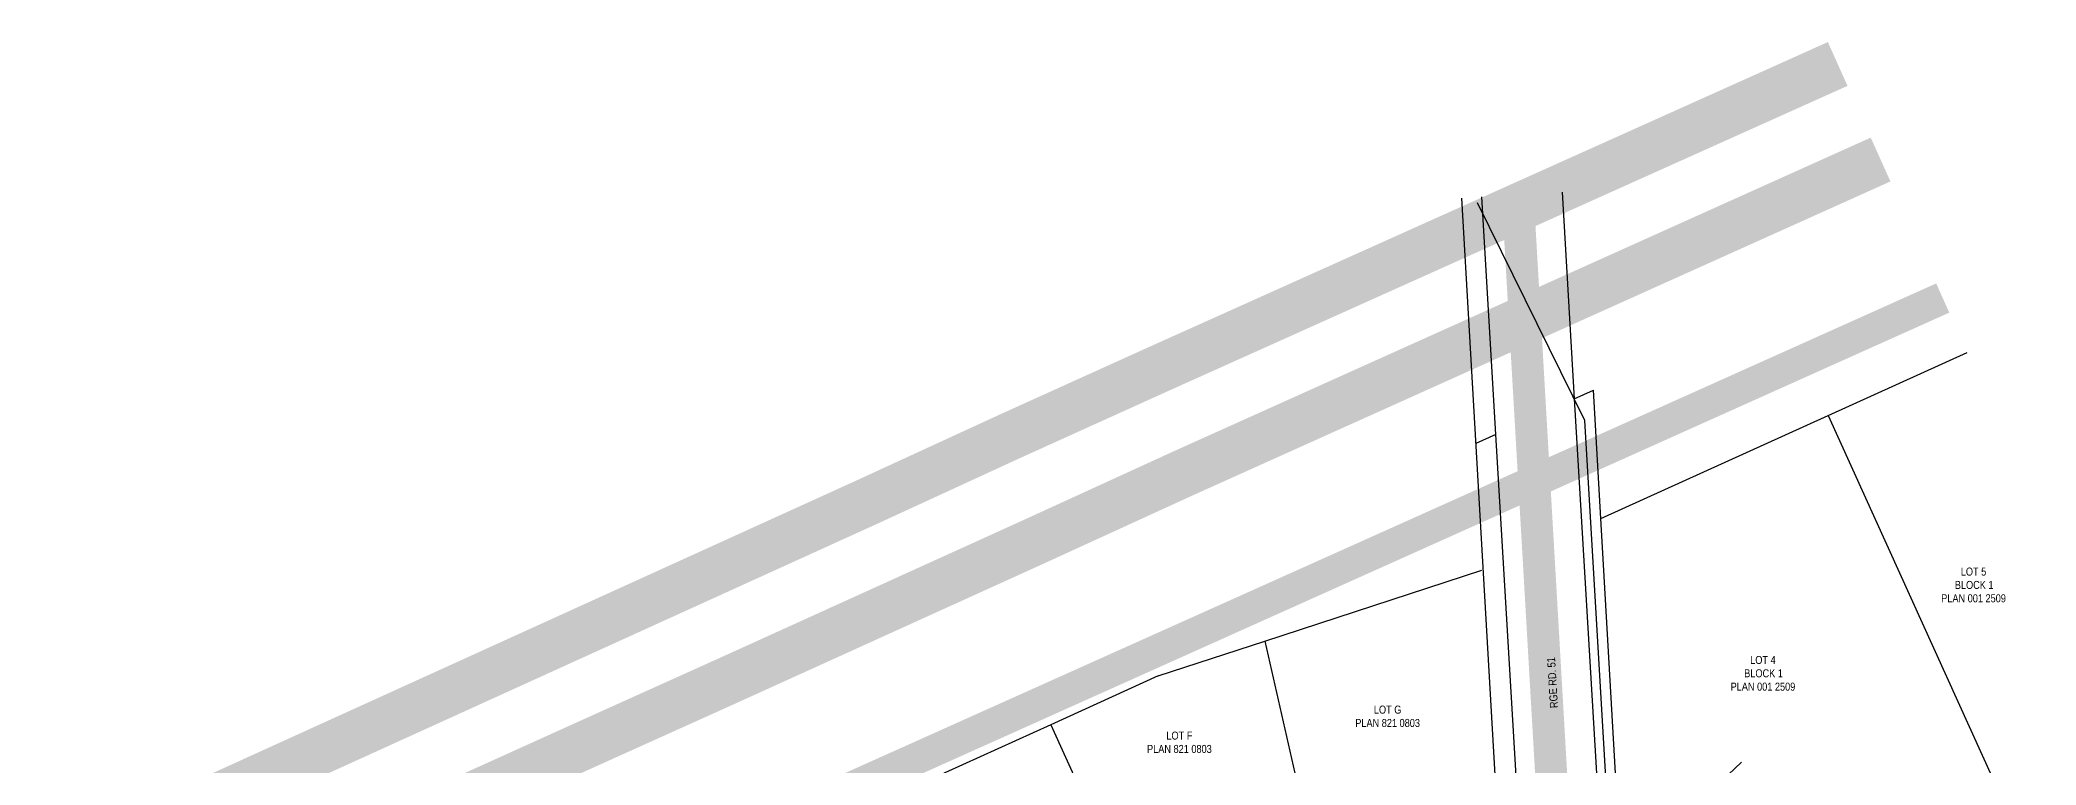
# Model space of a CAD drawing. Extents: x 312545 to 320442, y 5540407 to 5546054.
# Drawn here: x 316862 to 317360.9, y 5542530.6 to 5542711.8 of the extents above; entities that cross this region are included whole.
import ezdxf

# ---------------------------------------------------------------- set-up
doc = ezdxf.new("R2010")
doc.units = 0
doc.header["$LTSCALE"] = 5
for name, color, linetype in [('AS-ROADS', 254, 'Continuous'), ('AS-TELEPHONE', 224, 'foc-TEL'), ('L-ROAD-T-1000', 7, 'Continuous'), ('L-TITLEDB', 4, 'Continuous'), ('L-TITLEDB-T-1000', 4, 'Continuous')]:
    doc.layers.add(name, color=color, linetype=linetype)
doc.styles.add('80L', font='ARIALN.TTF', dxfattribs={"height": 10})
doc.styles.add('foc-LtypeFont', font='ARIALN.TTF', dxfattribs={"height": 7.35})
doc.linetypes.add('foc-TEL', pattern='A,2,-1,["T",foc-LtypeFont,S=0.2,R=0,X=-0.425,Y=-0.75],-1.24,8', length=12.24)

msp = doc.modelspace()

# ---------------------------------------------------------------- linework, layer by layer
at = {"layer": 'AS-ROADS', "flags": 128}
for points, const_width in [([(317311.32, 5542705.787), (317141.27, 5542629.434), (317104.732, 5542612.907), (317068.219, 5542596.117), (317030.288, 5542578.884), (316990.763, 5542560.931), (316952.448, 5542543.522), (316912.918, 5542525.556), (316873.591, 5542507.638), (316835.968, 5542490.734), (316797.849, 5542473.478), (316759.762, 5542456.164), (316720.971, 5542438.613), (316682.178, 5542421.204), (316645.402, 5542404.508), (316608.486, 5542387.875), (316572.458, 5542371.523)], 12), ([(316576.429, 5542344.137), (316614.203, 5542361.169), (316652.164, 5542378.182), (316689.369, 5542395.245), (316726.798, 5542412.153), (316765.101, 5542429.578), (316804.344, 5542447.396), (316843.587, 5542465.202), (316882.327, 5542482.866), (316921.305, 5542500.654), (316959.728, 5542518.232), (316997.38, 5542535.268), (317034.265, 5542551.886), (317073.091, 5542569.501), (317110.507, 5542586.476), (317147.669, 5542603.483), (317322.04, 5542681.911)], 12), ([(317231.511, 5542669.952), (317356.903, 5540502.922)], 8.003), ([(317337.576, 5542647.311), (316148.771, 5542114.093), (316087.4, 5542085.82), (316039.761, 5542064.832), (315995.766, 5542046.694), (315959.192, 5542034.446), (315930.943, 5542025.67), (315898.665, 5542017.314), (315866.191, 5542009.541), (315812.615, 5542000.768), (315788.9, 5541997.396)], 8)]:
    msp.add_lwpolyline(points, dxfattribs=dict(at, const_width=const_width))
at = {"layer": 'AS-TELEPHONE', "flags": 128}
for points in [[(317280.057, 5542073.736), (317273.585, 5542183.698), (317248.129, 5542616.706), (317221.31, 5542671.057)], [(316950.891, 5542385.111), (316952.432, 5542383.813), (316958.417, 5542386.323), (316968.085, 5542390.384), (316979.769, 5542395.605), (316988.794, 5542399.759), (316995.585, 5542402.922), (317000.998, 5542405.321), (316999.714, 5542407.873), (317001.074, 5542405.439), (317007.67, 5542408.34), (317015.616, 5542411.336), (317019.721, 5542412.389), (317026.292, 5542414.798), (317030.756, 5542416.758), (317038.878, 5542420.291), (317049.416, 5542425.228), (317049.358, 5542426.034), (317048.128, 5542429.689), (317052.032, 5542429.881), (317054.452, 5542430.426), (317061.646, 5542434.153), (317068.836, 5542437.507), (317074.873, 5542440.75), (317092.44, 5542448.731), (317102.01, 5542452.897), (317112.704, 5542457.945), (317122.075, 5542462.143), (317142.519, 5542470.62), (317145.273, 5542471.882), (317145.337, 5542472.544), (317145.277, 5542473.653), (317145.825, 5542472.379), (317146.372, 5542472.571), (317154.405, 5542476.544), (317159.417, 5542479.005), (317164.831, 5542481.508), (317169.111, 5542483.073), (317178.094, 5542486.985), (317182.448, 5542488.759), (317183.507, 5542489.7), (317186.16, 5542490.658), (317188.255, 5542490.628), (317204.422, 5542491.761), (317226.29, 5542493.318), (317229.115, 5542494.138), (317255.203, 5542500.909), (317287.3, 5542531.388)]]:
    msp.add_lwpolyline(points, dxfattribs=at)
at = {"layer": 'L-TITLEDB', "flags": 128}
for points in [[(317288.756, 5541437.305), (317217.367, 5542672.266)], [(317225.872, 5542613.235), (317222.337, 5542672.561)], [(317242.426, 5542673.755), (317245.493, 5542622.133)], [(317308.958, 5542617.976), (317343.679, 5542633.718)], [(317308.958, 5542617.976), (317343.679, 5542633.718)], [(317245.493, 5542622.133), (317250.275, 5542624.301)], [(317252.129, 5542592.195), (317250.275, 5542624.301)], [(317245.493, 5542622.133), (317268.725, 5542232.552)], [(317252.129, 5542592.195), (317308.958, 5542617.976)], [(317252.129, 5542592.195), (317308.958, 5542617.976)], [(317308.958, 5542617.976), (317350.271, 5542526.888), (317264.156, 5542487.853)], [(317225.872, 5542613.235), (317220.91, 5542610.984)], [(317296.923, 5541427.763), (317296.346, 5541437.743), (317271.223, 5541853.492), (317260.189, 5542037.891), (317248.633, 5542231.386), (317225.872, 5542613.235)], [(317258.305, 5542485.196), (317252.129, 5542592.195)], [(317258.305, 5542485.196), (317252.129, 5542592.195)], [(317168.147, 5542561.601), (317222.341, 5542579.317)], [(317168.147, 5542561.601), (317222.341, 5542579.317)], [(317141.514, 5542552.909), (317168.147, 5542561.601)], [(317141.514, 5542552.909), (317168.147, 5542561.601)], [(317168.147, 5542561.601), (317184.011, 5542491.959)], [(317141.514, 5542552.909), (317114.631, 5542540.712)], [(317141.514, 5542552.909), (317114.631, 5542540.712)], [(317114.631, 5542540.712), (317066.052, 5542518.674)], [(317114.631, 5542540.712), (317066.052, 5542518.674)], [(317114.631, 5542540.712), (317144.825, 5542474.217)]]:
    msp.add_lwpolyline(points, dxfattribs=at)

# ---------------------------------------------------------------- texts
at = {"layer": 'L-ROAD-T-1000', "insert": (317239.049, 5542551.162), "char_height": 1.9999, "width": 41.63312, "attachment_point": 2, "rotation": 93.4076, "style": '80L'}
msp.add_mtext('RGE RD. 51', dxfattribs=at)
at = {"layer": 'L-TITLEDB-T-1000', "char_height": 1.99988, "attachment_point": 1, "style": '80L'}
for s, insert in [('\\pi4.7551;LOT G\\P\\pi0.096426;PLAN 821 0803', (317190.643, 5542545.49)), ('\\pi4.9276;LOT F\\P\\pi0.096426;PLAN 821 0803', (317138.606, 5542538.997))]:
    msp.add_mtext_dynamic_manual_height_columns(s, width=16.08412, gutter_width=10, heights=[0], dxfattribs=dict(at, insert=insert))

# ---------------------------------------------------------------- next in the draw order: texts
at = {"layer": 'L-TITLEDB-T-1000', "char_height": 1.99988, "attachment_point": 1, "style": '80L', "bg_fill": 3, "box_fill_scale": 1.1, "bg_fill_color": 256, "bg_fill_transparency": 0}
for s, insert in [('\\pi4.9877;LOT 5\\P\\pi3.5;BLOCK 1\\P\\pi0.093697;PLAN 001 2509', (317337.096, 5542579.969)), ('\\pi4.9965;LOT 4\\P\\pi3.5;BLOCK 1\\P\\pi0.093697;PLAN 001 2509', (317284.455, 5542557.894))]:
    msp.add_mtext_dynamic_manual_height_columns(s, width=16.08412, gutter_width=10, heights=[0], dxfattribs=dict(at, insert=insert))

doc.saveas('drawing.dxf')
